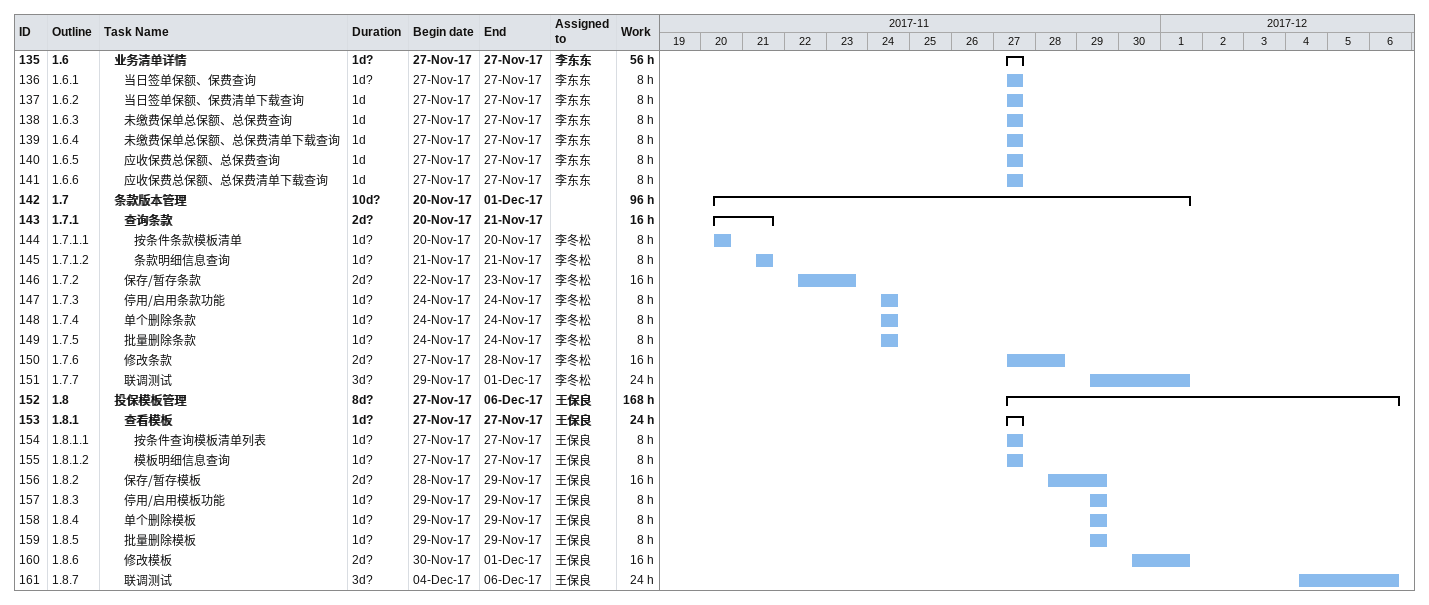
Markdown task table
| ID | WBS | Task | Duration | Start | Finish | Resources | Work (h) |
|---|---|---|---|---|---|---|---|
| 135 | 1.6 | **业务清单详情** | 1d? | 2017-11-27 | 2017-11-27 | 李东东 | 56 |
| 136 | 1.6.1 | 当日签单保额、保费查询 | 1d? | 2017-11-27 | 2017-11-27 | 李东东 | 8 |
| 137 | 1.6.2 | 当日签单保额、保费清单下载查询 | 1d | 2017-11-27 | 2017-11-27 | 李东东 | 8 |
| 138 | 1.6.3 | 未缴费保单总保额、总保费查询 | 1d | 2017-11-27 | 2017-11-27 | 李东东 | 8 |
| 139 | 1.6.4 | 未缴费保单总保额、总保费清单下载查询 | 1d | 2017-11-27 | 2017-11-27 | 李东东 | 8 |
| 140 | 1.6.5 | 应收保费总保额、总保费查询 | 1d | 2017-11-27 | 2017-11-27 | 李东东 | 8 |
| 141 | 1.6.6 | 应收保费总保额、总保费清单下载查询 | 1d | 2017-11-27 | 2017-11-27 | 李东东 | 8 |
| 142 | 1.7 | **条款版本管理** | 10d? | 2017-11-20 | 2017-12-01 |  | 96 |
| 143 | 1.7.1 | **查询条款** | 2d? | 2017-11-20 | 2017-11-21 |  | 16 |
| 144 | 1.7.1.1 | 按条件条款模板清单 | 1d? | 2017-11-20 | 2017-11-20 | 李冬松 | 8 |
| 145 | 1.7.1.2 | 条款明细信息查询 | 1d? | 2017-11-21 | 2017-11-21 | 李冬松 | 8 |
| 146 | 1.7.2 | 保存/暂存条款 | 2d? | 2017-11-22 | 2017-11-23 | 李冬松 | 16 |
| 147 | 1.7.3 | 停用/启用条款功能 | 1d? | 2017-11-24 | 2017-11-24 | 李冬松 | 8 |
| 148 | 1.7.4 | 单个删除条款 | 1d? | 2017-11-24 | 2017-11-24 | 李冬松 | 8 |
| 149 | 1.7.5 | 批量删除条款 | 1d? | 2017-11-24 | 2017-11-24 | 李冬松 | 8 |
| 150 | 1.7.6 | 修改条款 | 2d? | 2017-11-27 | 2017-11-28 | 李冬松 | 16 |
| 151 | 1.7.7 | 联调测试 | 3d? | 2017-11-29 | 2017-12-01 | 李冬松 | 24 |
| 152 | 1.8 | **投保模板管理** | 8d? | 2017-11-27 | 2017-12-06 | 王保良 | 168 |
| 153 | 1.8.1 | **查看模板** | 1d? | 2017-11-27 | 2017-11-27 | 王保良 | 24 |
| 154 | 1.8.1.1 | 按条件查询模板清单列表 | 1d? | 2017-11-27 | 2017-11-27 | 王保良 | 8 |
| 155 | 1.8.1.2 | 模板明细信息查询 | 1d? | 2017-11-27 | 2017-11-27 | 王保良 | 8 |
| 156 | 1.8.2 | 保存/暂存模板 | 2d? | 2017-11-28 | 2017-11-29 | 王保良 | 16 |
| 157 | 1.8.3 | 停用/启用模板功能 | 1d? | 2017-11-29 | 2017-11-29 | 王保良 | 8 |
| 158 | 1.8.4 | 单个删除模板 | 1d? | 2017-11-29 | 2017-11-29 | 王保良 | 8 |
| 159 | 1.8.5 | 批量删除模板 | 1d? | 2017-11-29 | 2017-11-29 | 王保良 | 8 |
| 160 | 1.8.6 | 修改模板 | 2d? | 2017-11-30 | 2017-12-01 | 王保良 | 16 |
| 161 | 1.8.7 | 联调测试 | 3d? | 2017-12-04 | 2017-12-06 | 王保良 | 24 |
